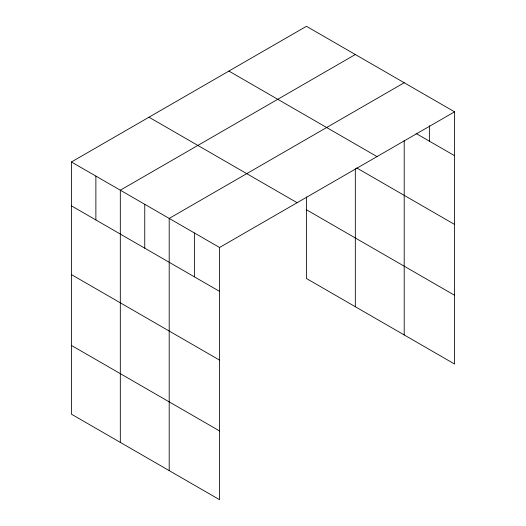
<?xml version="1.0" encoding="UTF-8"?>
<svg xmlns="http://www.w3.org/2000/svg" width="526" height="526" viewBox="0 0 526 526"><rect width="100%" height="100%" fill="white"/><g stroke="black" fill="none" stroke-linecap="round" stroke-linejoin="round"><path stroke-width="0.79" d="M404.205 140.527L404.205 334.944M71.437 161.975L219.559 247.496L219.559 499.7L71.437 414.179L71.437 161.975L306.441 26.3L454.563 111.821L454.563 364.025L306.441 278.504L306.441 196.875M355.32 54.52L120.316 190.202L120.316 442.399M404.205 82.74L169.201 218.421L169.201 470.625M219.559 247.496L454.563 111.821M416.092 133.479L454.563 155.689M228.889 71.076L377.01 156.597M356.72 167.945L454.563 224.438M148.989 117.206L297.111 202.727M306.441 209.756L454.563 295.27M71.437 205.85L219.559 291.371M71.437 274.598L219.559 360.119M71.437 345.431L219.559 430.952M429.38 125.714L429.38 141.152M355.32 168.754L355.32 306.724M194.377 232.959L194.377 276.827M144.755 204.312L144.755 248.18M95.877 176.092L95.877 219.96"/></g></svg>
